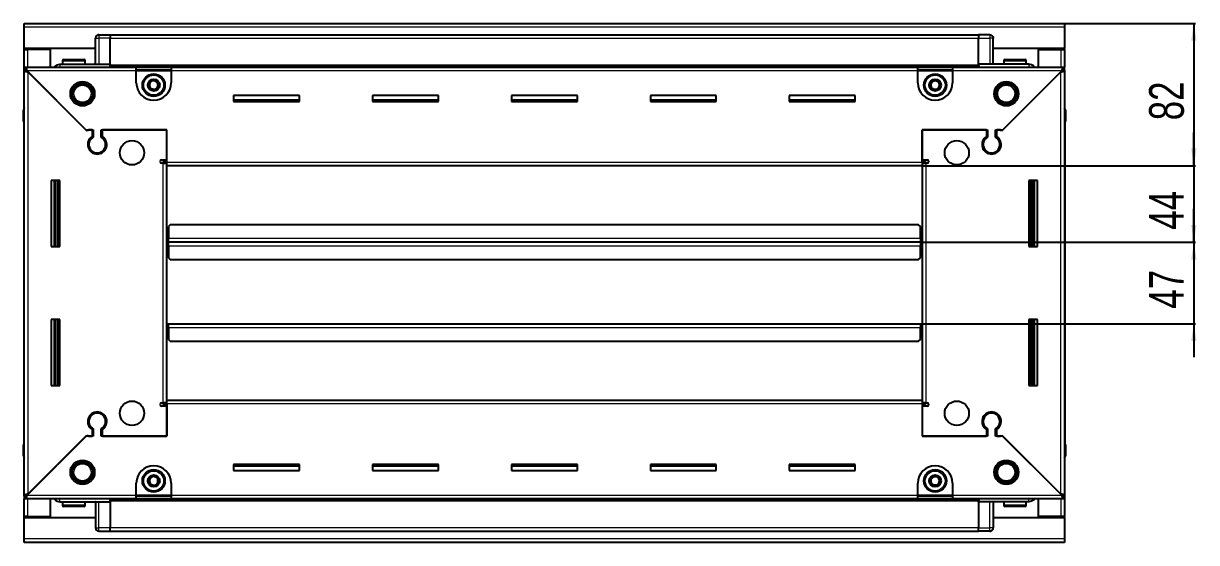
# Model space of a CAD drawing. Header units: millimetres. Extents: x 899 to 3916, y -216 to 1780.
# Drawn here: x 3241 to 3916, y 1344 to 1643 of the extents above; entities that cross this region are included whole.
import ezdxf

# ---------------------------------------------------------------- set-up
doc = ezdxf.new("R2010")
doc.units = ezdxf.units.MM
doc.layers.add('FORMAT', color=7, linetype='Continuous')
doc.styles.add('SLDTEXTSTYLE0', font='TXT', dxfattribs={"width": 0.75})
doc.dimstyles.new('SLDDIMSTYLE0', dxfattribs={"dimtxt": 20, "dimasz": 10, "dimexe": 0, "dimexo": 0.0625, "dimgap": 5, "dimtad": 2, "dimdec": 1, "dimrnd": 1e-09, "dimzin": 12, "dimdsep": 46, "dimtxsty": 'SLDTEXTSTYLE0', "dimsah": 1, "dimcen": 0.09, "dimadec": 0, "dimazin": 3, "dimtfac": 1, "dimtofl": 0, "dimtmove": 0, "dimatfit": 3, "dimfxl": 0, "dimfrac": 2, "dimtolj": 1, "dimtzin": 12, "dimarcsym": 0})
doc.dimstyles.new('SLDDIMSTYLE1', dxfattribs={"dimtxt": 20, "dimasz": 10, "dimexe": 0, "dimexo": 0.0625, "dimgap": 5, "dimtad": 2, "dimdec": 1, "dimrnd": 1e-09, "dimzin": 12, "dimdsep": 46, "dimtxsty": 'SLDTEXTSTYLE0', "dimsah": 1, "dimcen": 0.09, "dimadec": 0, "dimazin": 3, "dimtfac": 1, "dimtmove": 0, "dimatfit": 0, "dimfxl": 0, "dimfrac": 2, "dimtolj": 1, "dimtzin": 12, "dimarcsym": 0})

# ---------------------------------------------------------------- blocks, each defined once
blk = doc.blocks.new('_D_5')
at = {"layer": 'FORMAT'}
for p, q in [((3840.26, 1643.43), (3915.75, 1643.43)), ((3914.75, 1643.43), (3914.75, 1561.43)), ((3758.26, 1561.43), (3915.75, 1561.43))]:
    blk.add_line(p, q, dxfattribs=at)
for points in [[(3914.75, 1643.43), (3913.21, 1633.43), (3916.29, 1633.43)], [(3914.75, 1561.43), (3916.29, 1571.43), (3913.21, 1571.43)]]:
    blk.add_solid(points, dxfattribs=at)
at = {"layer": 'FORMAT', "insert": (3888.97, 1587.66), "char_height": 20, "attachment_point": 1, "rotation": 90, "style": 'SLDTEXTSTYLE0'}
blk.add_mtext('82', dxfattribs=at)
blk = doc.blocks.new('_D_6')
at = {"layer": 'FORMAT'}
for p, q in [((3914.75, 1561.43), (3914.75, 1580.66)), ((3758.26, 1561.43), (3915.75, 1561.43)), ((3914.75, 1561.43), (3914.75, 1517.43)), ((3757.26, 1517.43), (3915.75, 1517.43)), ((3914.75, 1517.43), (3914.75, 1498.2))]:
    blk.add_line(p, q, dxfattribs=at)
for points in [[(3914.75, 1561.43), (3916.29, 1571.43), (3913.21, 1571.43)], [(3914.75, 1517.43), (3913.21, 1507.43), (3916.29, 1507.43)]]:
    blk.add_solid(points, dxfattribs=at)
at = {"layer": 'FORMAT', "insert": (3888.97, 1524.66), "char_height": 20, "attachment_point": 1, "rotation": 90, "style": 'SLDTEXTSTYLE0'}
blk.add_mtext('44', dxfattribs=at)
blk = doc.blocks.new('_D_7')
at = {"layer": 'FORMAT'}
for p, q in [((3914.75, 1517.43), (3914.75, 1536.66)), ((3757.26, 1517.43), (3915.75, 1517.43)), ((3914.75, 1517.43), (3914.75, 1470.43)), ((3757.26, 1470.43), (3915.75, 1470.43)), ((3914.75, 1470.43), (3914.75, 1451.2))]:
    blk.add_line(p, q, dxfattribs=at)
for points in [[(3914.75, 1517.43), (3916.29, 1527.43), (3913.21, 1527.43)], [(3914.75, 1470.43), (3913.21, 1460.43), (3916.29, 1460.43)]]:
    blk.add_solid(points, dxfattribs=at)
at = {"layer": 'FORMAT', "insert": (3888.97, 1479.16), "char_height": 20, "attachment_point": 1, "rotation": 90, "style": 'SLDTEXTSTYLE0'}
blk.add_mtext('47', dxfattribs=at)

msp = doc.modelspace()

# ---------------------------------------------------------------- linework, layer by layer
at = {"color": 7, "linetype": 'Continuous', "lineweight": 25}
for p, q in [((3241.25, 1641.33), (3241.25, 1643.43)), ((3241.25, 1643.43), (3840.25, 1643.43)), ((3840.25, 1643.43), (3840.25, 1641.33)), ((3241.25, 1628.93), (3241.25, 1641.33)), ((3282.25, 1619.93), (3282.25, 1634.93)), ((3282.93, 1636.43), (3282.93, 1636.43)), ((3284.25, 1636.93), (3290.75, 1636.93)), ((3284.25, 1636.93), (3290.75, 1636.93)), ((3290.75, 1636.93), (3290.75, 1636.93)), ((3290.75, 1636.93), (3290.75, 1636.93)), ((3290.75, 1636.93), (3290.75, 1634.93)), ((3790.75, 1636.78), (3290.75, 1636.78)), ((3290.75, 1619.93), (3290.75, 1634.93)), ((3790.75, 1636.93), (3790.75, 1636.93)), ((3797.25, 1636.93), (3790.75, 1636.93)), ((3797.25, 1636.93), (3790.75, 1636.93)), ((3790.75, 1636.93), (3790.75, 1634.93)), ((3790.75, 1619.93), (3790.75, 1634.93)), ((3799.25, 1634.93), (3799.25, 1634.93)), ((3799.25, 1619.93), (3799.25, 1634.93)), ((3840.25, 1641.33), (3840.25, 1628.93)), ((3282.25, 1628.93), (3241.25, 1628.93)), ((3241.25, 1628.43), (3241.25, 1628.93)), ((3241.25, 1618.18), (3241.25, 1628.43)), ((3241.25, 1628.43), (3243.35, 1628.43)), ((3242.75, 1628.43), (3242.75, 1628.93)), ((3256.25, 1628.43), (3243.35, 1628.43)), ((3256.25, 1618.18), (3256.25, 1628.43)), ((3840.25, 1628.93), (3799.25, 1628.93)), ((3825.25, 1628.43), (3838.15, 1628.43)), ((3825.25, 1618.18), (3825.25, 1628.43)), ((3838.15, 1628.43), (3840.25, 1628.43)), ((3838.75, 1628.43), (3838.75, 1628.93)), ((3840.25, 1628.43), (3840.25, 1628.93)), ((3840.25, 1628.43), (3840.25, 1618.18)), ((3263.25, 1621.83), (3263.25, 1619.93)), ((3264.05, 1622.63), (3275.45, 1622.63)), ((3276.25, 1619.93), (3276.25, 1621.83)), ((3805.25, 1621.83), (3805.25, 1619.93)), ((3806.05, 1622.63), (3817.45, 1622.63)), ((3818.25, 1619.93), (3818.25, 1621.83)), ((3241.25, 1616.68), (3241.25, 1618.18)), ((3241.25, 1618.18), (3242.25, 1618.18)), ((3241.25, 1616.18), (3241.25, 1616.68)), ((3241.25, 1616.68), (3242.25, 1616.68)), ((3241.25, 1371.68), (3241.25, 1616.18)), ((3242.75, 1616.18), (3241.25, 1616.18)), ((3242.25, 1618.18), (3305.75, 1618.18)), ((3242.25, 1616.68), (3242.25, 1618.18)), ((3242.85, 1616.08), (3276.75, 1582.18)), ((3277.45, 1581.48), (3243.35, 1615.58)), ((3261.75, 1619.93), (3290.75, 1619.93)), ((3290.68, 1618.18), (3290.75, 1619.9)), ((3290.75, 1619.93), (3290.75, 1619.43)), ((3290.75, 1618.78), (3790.75, 1618.78)), ((3305.75, 1616.08), (3305.75, 1618.18)), ((3305.75, 1618.18), (3325.75, 1618.18)), ((3305.75, 1616.68), (3325.75, 1616.68)), ((3305.75, 1609.18), (3305.75, 1616.08)), ((3325.75, 1618.18), (3325.75, 1616.08)), ((3325.75, 1618.18), (3755.75, 1618.18)), ((3325.75, 1616.08), (3325.75, 1609.18)), ((3755.75, 1616.08), (3755.75, 1618.18)), ((3755.75, 1618.18), (3775.75, 1618.18)), ((3755.75, 1616.68), (3775.75, 1616.68)), ((3755.75, 1609.18), (3755.75, 1616.08)), ((3775.75, 1618.18), (3839.25, 1618.18)), ((3775.75, 1618.18), (3775.75, 1616.08)), ((3775.75, 1616.08), (3775.75, 1609.18)), ((3790.75, 1619.93), (3790.75, 1619.43)), ((3819.75, 1619.93), (3790.75, 1619.93)), ((3790.75, 1619.9), (3790.83, 1618.18)), ((3838.15, 1615.58), (3804.05, 1581.48)), ((3804.75, 1582.18), (3838.65, 1616.08)), ((3838.75, 1616.18), (3840.25, 1616.18)), ((3839.25, 1616.68), (3839.25, 1618.18)), ((3839.25, 1618.18), (3840.25, 1618.18)), ((3839.25, 1616.68), (3840.25, 1616.68)), ((3840.25, 1616.68), (3840.25, 1618.18)), ((3840.25, 1616.68), (3840.25, 1616.18)), ((3840.25, 1616.18), (3840.25, 1371.68)), ((3399.75, 1601.93), (3361.75, 1601.93)), ((3361.75, 1601.93), (3361.75, 1598.43)), ((3399.75, 1598.43), (3399.75, 1601.93)), ((3479.75, 1601.93), (3441.75, 1601.93)), ((3441.75, 1601.93), (3441.75, 1598.43)), ((3479.75, 1598.43), (3479.75, 1601.93)), ((3559.75, 1601.93), (3521.75, 1601.93)), ((3521.75, 1601.93), (3521.75, 1598.43)), ((3559.75, 1598.43), (3559.75, 1601.93)), ((3639.75, 1601.93), (3601.75, 1601.93)), ((3601.75, 1601.93), (3601.75, 1598.43)), ((3639.75, 1598.43), (3639.75, 1601.93)), ((3719.75, 1601.93), (3681.75, 1601.93)), ((3681.75, 1601.93), (3681.75, 1598.43)), ((3719.75, 1598.43), (3719.75, 1601.93)), ((3399.75, 1599.18), (3361.75, 1599.18)), ((3361.75, 1598.43), (3399.75, 1598.43)), ((3479.75, 1599.18), (3441.75, 1599.18)), ((3441.75, 1598.43), (3479.75, 1598.43)), ((3559.75, 1599.18), (3521.75, 1599.18)), ((3521.75, 1598.43), (3559.75, 1598.43)), ((3639.75, 1599.18), (3601.75, 1599.18)), ((3601.75, 1598.43), (3639.75, 1598.43)), ((3719.75, 1599.18), (3681.75, 1599.18)), ((3681.75, 1598.43), (3719.75, 1598.43)), ((3840.25, 1594.76), (3840.25, 1594.76)), ((3240.75, 1593.43), (3240.75, 1586.93)), ((3240.75, 1586.93), (3240.75, 1593.43)), ((3840.75, 1593.43), (3840.75, 1586.93)), ((3840.75, 1586.93), (3840.75, 1593.43)), ((3240.75, 1586.93), (3240.75, 1586.93)), ((3241.25, 1586.93), (3240.75, 1586.93)), ((3240.9, 1586.93), (3240.9, 1400.93)), ((3276.75, 1582.18), (3280.95, 1582.18)), ((3278.15, 1582.18), (3277.45, 1581.48)), ((3280.25, 1582.18), (3278.15, 1582.18)), ((3280.25, 1582.18), (3280.25, 1578.29)), ((3280.95, 1582.18), (3280.95, 1577.9)), ((3285.55, 1582.18), (3323.25, 1582.18)), ((3285.55, 1577.9), (3285.55, 1582.18)), ((3286.25, 1578.29), (3286.25, 1582.18)), ((3323.25, 1582.18), (3286.25, 1582.18)), ((3323.25, 1563.53), (3323.25, 1582.18)), ((3323.25, 1564.93), (3323.25, 1582.18)), ((3758.25, 1582.18), (3795.95, 1582.18)), ((3758.25, 1563.53), (3758.25, 1582.18)), ((3758.25, 1582.18), (3758.25, 1564.93)), ((3795.25, 1582.18), (3758.25, 1582.18)), ((3795.25, 1582.18), (3795.25, 1578.29)), ((3795.95, 1582.18), (3795.95, 1577.9)), ((3800.55, 1582.18), (3804.75, 1582.18)), ((3800.55, 1577.9), (3800.55, 1582.18)), ((3803.35, 1582.18), (3801.25, 1582.18)), ((3801.25, 1578.29), (3801.25, 1582.18)), ((3804.05, 1581.48), (3803.35, 1582.18)), ((3840.25, 1586.93), (3840.75, 1586.93)), ((3840.6, 1400.93), (3840.6, 1586.93)), ((3840.75, 1586.93), (3840.75, 1586.93)), ((3840.75, 1586.93), (3840.75, 1586.93)), ((3281.25, 1569.32), (3281.25, 1568.56)), ((3800.25, 1569.32), (3800.25, 1568.56)), ((3320.4, 1564.93), (3323.25, 1564.93)), ((3321.15, 1562.93), (3320.4, 1562.93)), ((3321.15, 1562.93), (3323.25, 1562.93)), ((3323.25, 1563.93), (3321.25, 1563.93)), ((3321.25, 1563.93), (3321.25, 1562.93)), ((3323.25, 1561.43), (3323.25, 1563.53)), ((3758.25, 1561.43), (3323.25, 1561.43)), ((3323.25, 1426.43), (3323.25, 1561.43)), ((3758.25, 1564.93), (3761.1, 1564.93)), ((3760.25, 1563.93), (3758.25, 1563.93)), ((3758.25, 1563.53), (3758.25, 1561.43)), ((3758.25, 1562.93), (3760.35, 1562.93)), ((3758.25, 1561.43), (3758.25, 1426.43)), ((3760.25, 1562.93), (3760.25, 1563.93)), ((3761.1, 1562.93), (3760.35, 1562.93)), ((3261.75, 1552.93), (3256.75, 1552.93)), ((3256.75, 1552.93), (3256.75, 1514.93)), ((3258.9, 1514.93), (3258.9, 1552.93)), ((3260.69, 1514.93), (3260.69, 1552.93)), ((3260.73, 1514.93), (3260.73, 1552.93)), ((3261.75, 1514.93), (3261.75, 1552.93)), ((3819.75, 1552.93), (3819.75, 1514.93)), ((3824.75, 1552.93), (3819.75, 1552.93)), ((3820.78, 1552.93), (3820.78, 1514.93)), ((3820.81, 1552.93), (3820.81, 1514.93)), ((3822.6, 1552.93), (3822.6, 1514.93)), ((3824.75, 1514.93), (3824.75, 1552.93)), ((3325.25, 1527.43), (3324.25, 1526.43)), ((3756.25, 1527.43), (3325.25, 1527.43)), ((3757.25, 1526.43), (3756.25, 1527.43)), ((3324.25, 1520.28), (3324, 1520.28)), ((3324, 1520.28), (3324, 1517.43)), ((3324.25, 1526.43), (3324.25, 1519.53)), ((3757.25, 1519.53), (3757.25, 1526.43)), ((3757.5, 1520.28), (3757.25, 1520.28)), ((3757.5, 1517.43), (3757.5, 1520.28)), ((3256.75, 1514.93), (3261.75, 1514.93)), ((3324, 1517.43), (3323.25, 1517.43)), ((3324, 1517.43), (3324, 1514.58)), ((3324, 1514.58), (3324.25, 1514.58)), ((3324.25, 1517.43), (3324.25, 1519.53)), ((3757.25, 1517.43), (3324.25, 1517.43)), ((3324.25, 1515.33), (3324.25, 1517.43)), ((3324.25, 1515.33), (3324.25, 1508.43)), ((3757.25, 1519.53), (3757.25, 1517.43)), ((3757.25, 1517.43), (3757.25, 1515.33)), ((3757.25, 1508.43), (3757.25, 1515.33)), ((3757.25, 1514.58), (3757.5, 1514.58)), ((3758.25, 1517.43), (3757.5, 1517.43)), ((3757.5, 1514.58), (3757.5, 1517.43)), ((3819.75, 1514.93), (3824.75, 1514.93)), ((3324.25, 1508.43), (3325.25, 1507.43)), ((3325.25, 1507.43), (3756.25, 1507.43)), ((3756.25, 1507.43), (3757.25, 1508.43)), ((3261.75, 1472.93), (3256.75, 1472.93)), ((3256.75, 1472.93), (3256.75, 1434.93)), ((3258.9, 1434.93), (3258.9, 1472.93)), ((3260.69, 1434.93), (3260.69, 1472.93)), ((3260.73, 1434.93), (3260.73, 1472.93)), ((3261.75, 1434.93), (3261.75, 1472.93)), ((3819.75, 1472.93), (3819.75, 1434.93)), ((3824.75, 1472.93), (3819.75, 1472.93)), ((3820.78, 1472.93), (3820.78, 1434.93)), ((3820.81, 1472.93), (3820.81, 1434.93)), ((3822.6, 1472.93), (3822.6, 1434.93)), ((3824.75, 1434.93), (3824.75, 1472.93)), ((3323.25, 1470.43), (3324, 1470.43)), ((3324, 1470.43), (3324, 1467.58)), ((3324, 1467.58), (3324.25, 1467.58)), ((3324.25, 1470.43), (3757.25, 1470.43)), ((3324.25, 1468.33), (3324.25, 1470.43)), ((3324.25, 1468.33), (3324.25, 1461.43)), ((3757.25, 1470.43), (3757.25, 1468.33)), ((3757.25, 1461.43), (3757.25, 1468.33)), ((3757.25, 1467.58), (3757.5, 1467.58)), ((3757.5, 1467.58), (3757.5, 1470.43)), ((3757.5, 1470.43), (3758.25, 1470.43)), ((3324.25, 1461.43), (3325.25, 1460.43)), ((3325.25, 1460.43), (3756.25, 1460.43)), ((3756.25, 1460.43), (3757.25, 1461.43)), ((3256.75, 1434.93), (3261.75, 1434.93)), ((3819.75, 1434.93), (3824.75, 1434.93)), ((3323.25, 1426.43), (3758.25, 1426.43)), ((3323.25, 1424.33), (3323.25, 1426.43)), ((3758.25, 1426.43), (3758.25, 1424.33)), ((3281.25, 1419.31), (3281.25, 1418.55)), ((3320.4, 1424.93), (3321.15, 1424.93)), ((3323.25, 1422.93), (3320.4, 1422.93)), ((3323.25, 1424.93), (3321.15, 1424.93)), ((3321.25, 1424.93), (3321.25, 1423.93)), ((3321.25, 1423.93), (3323.25, 1423.93)), ((3323.25, 1424.33), (3323.25, 1405.68)), ((3323.25, 1405.68), (3323.25, 1422.93)), ((3760.35, 1424.93), (3758.25, 1424.93)), ((3758.25, 1424.33), (3758.25, 1405.68)), ((3758.25, 1423.93), (3760.25, 1423.93)), ((3758.25, 1422.93), (3758.25, 1405.68)), ((3761.1, 1422.93), (3758.25, 1422.93)), ((3760.25, 1423.93), (3760.25, 1424.93)), ((3760.35, 1424.93), (3761.1, 1424.93)), ((3800.25, 1419.31), (3800.25, 1418.55)), ((3276.75, 1405.68), (3242.85, 1371.78)), ((3243.35, 1372.28), (3277.45, 1406.38)), ((3280.95, 1405.68), (3276.75, 1405.68)), ((3277.45, 1406.38), (3278.15, 1405.68)), ((3278.15, 1405.68), (3280.25, 1405.68)), ((3280.25, 1409.57), (3280.25, 1405.68)), ((3280.95, 1409.97), (3280.95, 1405.68)), ((3285.55, 1405.68), (3285.55, 1409.97)), ((3323.25, 1405.68), (3285.55, 1405.68)), ((3286.25, 1405.68), (3286.25, 1409.57)), ((3286.25, 1405.68), (3323.25, 1405.68)), ((3795.95, 1405.68), (3758.25, 1405.68)), ((3758.25, 1405.68), (3795.25, 1405.68)), ((3795.25, 1409.57), (3795.25, 1405.68)), ((3795.95, 1409.97), (3795.95, 1405.68)), ((3800.55, 1405.68), (3800.55, 1409.97)), ((3804.75, 1405.68), (3800.55, 1405.68)), ((3801.25, 1405.68), (3801.25, 1409.57)), ((3801.25, 1405.68), (3803.35, 1405.68)), ((3803.35, 1405.68), (3804.05, 1406.38)), ((3804.05, 1406.38), (3838.15, 1372.28)), ((3838.65, 1371.78), (3804.75, 1405.68)), ((3240.75, 1400.93), (3240.75, 1400.93)), ((3240.75, 1394.43), (3240.75, 1400.93)), ((3240.75, 1400.93), (3240.75, 1400.93)), ((3240.75, 1400.93), (3240.75, 1394.43)), ((3241.25, 1400.93), (3240.75, 1400.93)), ((3840.25, 1400.93), (3840.75, 1400.93)), ((3840.75, 1400.93), (3840.75, 1400.93)), ((3840.75, 1394.43), (3840.75, 1400.93)), ((3840.75, 1400.93), (3840.75, 1394.43)), ((3241.25, 1393.11), (3241.25, 1393.11)), ((3399.75, 1389.43), (3361.75, 1389.43)), ((3361.75, 1389.43), (3361.75, 1385.93)), ((3361.75, 1388.68), (3399.75, 1388.68)), ((3361.75, 1385.93), (3399.75, 1385.93)), ((3399.75, 1385.93), (3399.75, 1389.43)), ((3479.75, 1389.43), (3441.75, 1389.43)), ((3441.75, 1389.43), (3441.75, 1385.93)), ((3441.75, 1388.68), (3479.75, 1388.68)), ((3441.75, 1385.93), (3479.75, 1385.93)), ((3479.75, 1385.93), (3479.75, 1389.43)), ((3559.75, 1389.43), (3521.75, 1389.43)), ((3521.75, 1389.43), (3521.75, 1385.93)), ((3521.75, 1388.68), (3559.75, 1388.68)), ((3521.75, 1385.93), (3559.75, 1385.93)), ((3559.75, 1385.93), (3559.75, 1389.43)), ((3639.75, 1389.43), (3601.75, 1389.43)), ((3601.75, 1389.43), (3601.75, 1385.93)), ((3601.75, 1388.68), (3639.75, 1388.68)), ((3601.75, 1385.93), (3639.75, 1385.93)), ((3639.75, 1385.93), (3639.75, 1389.43)), ((3719.75, 1389.43), (3681.75, 1389.43)), ((3681.75, 1389.43), (3681.75, 1385.93)), ((3681.75, 1388.68), (3719.75, 1388.68)), ((3681.75, 1385.93), (3719.75, 1385.93)), ((3719.75, 1385.93), (3719.75, 1389.43)), ((3305.75, 1371.78), (3305.75, 1378.68)), ((3325.75, 1378.68), (3325.75, 1371.78)), ((3755.75, 1371.78), (3755.75, 1378.68)), ((3775.75, 1378.68), (3775.75, 1371.78)), ((3241.25, 1371.18), (3241.25, 1371.68)), ((3242.75, 1371.68), (3241.25, 1371.68)), ((3305.75, 1369.68), (3305.75, 1371.78)), ((3325.75, 1371.78), (3325.75, 1369.68)), ((3755.75, 1369.68), (3755.75, 1371.78)), ((3775.75, 1371.78), (3775.75, 1369.68)), ((3838.75, 1371.68), (3840.25, 1371.68)), ((3840.25, 1371.68), (3840.25, 1371.18)), ((3241.25, 1371.18), (3241.25, 1369.68)), ((3242.25, 1371.18), (3241.25, 1371.18)), ((3241.25, 1359.43), (3241.25, 1369.68)), ((3242.25, 1369.68), (3241.25, 1369.68)), ((3242.25, 1371.18), (3242.25, 1369.68)), ((3305.75, 1369.68), (3242.25, 1369.68)), ((3256.25, 1359.43), (3256.25, 1369.68)), ((3261.75, 1367.93), (3290.75, 1367.93)), ((3263.25, 1367.93), (3263.25, 1366.03)), ((3267.83, 1365.23), (3264.05, 1365.23)), ((3275.45, 1365.23), (3267.83, 1365.23)), ((3276.25, 1366.03), (3276.25, 1367.93)), ((3282.25, 1367.93), (3282.25, 1352.93)), ((3290.75, 1367.97), (3290.68, 1369.68)), ((3790.75, 1369.08), (3290.75, 1369.08)), ((3290.75, 1367.93), (3290.75, 1368.43)), ((3290.75, 1367.93), (3290.75, 1352.93)), ((3325.75, 1371.18), (3305.75, 1371.18)), ((3325.75, 1369.68), (3305.75, 1369.68)), ((3755.75, 1369.68), (3325.75, 1369.68)), ((3775.75, 1371.18), (3755.75, 1371.18)), ((3775.75, 1369.68), (3755.75, 1369.68)), ((3839.25, 1369.68), (3775.75, 1369.68)), ((3790.83, 1369.68), (3790.75, 1367.97)), ((3790.75, 1367.93), (3790.75, 1368.43)), ((3819.75, 1367.93), (3790.75, 1367.93)), ((3790.75, 1367.93), (3790.75, 1352.93)), ((3799.25, 1367.93), (3799.25, 1352.93)), ((3805.25, 1367.93), (3805.25, 1366.03)), ((3813.05, 1365.23), (3806.05, 1365.23)), ((3817.45, 1365.23), (3813.05, 1365.23)), ((3818.25, 1366.03), (3818.25, 1367.93)), ((3825.25, 1359.43), (3825.25, 1369.68)), ((3839.25, 1371.18), (3839.25, 1369.68)), ((3840.25, 1371.18), (3839.25, 1371.18)), ((3840.25, 1369.68), (3839.25, 1369.68)), ((3840.25, 1371.18), (3840.25, 1369.68)), ((3840.25, 1369.68), (3840.25, 1359.43)), ((3243.35, 1359.43), (3241.25, 1359.43)), ((3241.25, 1358.93), (3241.25, 1359.43)), ((3241.25, 1346.53), (3241.25, 1358.93)), ((3241.25, 1358.93), (3282.25, 1358.93)), ((3242.75, 1358.93), (3242.75, 1359.43)), ((3243.35, 1359.43), (3256.25, 1359.43)), ((3799.25, 1358.93), (3840.25, 1358.93)), ((3838.15, 1359.43), (3825.25, 1359.43)), ((3840.25, 1359.43), (3838.15, 1359.43)), ((3838.75, 1358.93), (3838.75, 1359.43)), ((3840.25, 1358.93), (3840.25, 1359.43)), ((3840.25, 1358.93), (3840.25, 1346.53)), ((3282.25, 1352.93), (3282.25, 1352.93)), ((3290.75, 1350.93), (3290.75, 1352.93)), ((3290.75, 1351.08), (3790.75, 1351.08)), ((3790.75, 1350.93), (3790.75, 1352.93)), ((3798.58, 1351.43), (3798.58, 1351.43)), ((3241.25, 1344.43), (3241.25, 1346.53)), ((3840.25, 1344.43), (3241.25, 1344.43)), ((3284.25, 1350.93), (3290.75, 1350.93)), ((3284.25, 1350.93), (3290.75, 1350.93)), ((3290.75, 1350.93), (3290.75, 1350.93)), ((3790.75, 1350.93), (3790.75, 1350.93)), ((3797.25, 1350.93), (3790.75, 1350.93)), ((3790.75, 1350.93), (3790.75, 1350.93)), ((3797.25, 1350.93), (3790.75, 1350.93)), ((3840.25, 1346.53), (3840.25, 1344.43))]:
    msp.add_line(p, q, dxfattribs=at)
at = {"color": 8, "linetype": 'Continuous', "lineweight": 18}
for p, q in [((3840.25, 1641.33), (3241.25, 1641.33)), ((3282.25, 1634.93), (3284.25, 1634.93)), ((3284.25, 1636.93), (3284.25, 1634.93)), ((3284.25, 1634.93), (3284.25, 1619.93)), ((3290.75, 1634.93), (3284.25, 1634.93)), ((3790.75, 1634.93), (3797.25, 1634.93)), ((3797.25, 1636.93), (3797.25, 1634.93)), ((3797.25, 1634.93), (3797.25, 1619.93)), ((3799.25, 1634.93), (3797.25, 1634.93)), ((3243.35, 1628.43), (3243.35, 1628.93)), ((3243.35, 1618.18), (3243.35, 1628.43)), ((3790.75, 1634.78), (3290.75, 1634.78)), ((3838.15, 1628.93), (3838.15, 1628.43)), ((3838.15, 1628.43), (3838.15, 1618.18)), ((3263.25, 1621.83), (3276.25, 1621.83)), ((3805.25, 1621.83), (3818.25, 1621.83)), ((3305.75, 1616.08), (3242.85, 1616.08)), ((3243.35, 1615.58), (3243.35, 1372.28)), ((3790.75, 1619.43), (3290.75, 1619.43)), ((3790.75, 1618.2), (3290.75, 1618.2)), ((3305.75, 1616.08), (3325.75, 1616.08)), ((3755.75, 1616.08), (3325.75, 1616.08)), ((3755.75, 1616.08), (3775.75, 1616.08)), ((3838.65, 1616.08), (3775.75, 1616.08)), ((3838.15, 1372.28), (3838.15, 1615.58)), ((3241.25, 1593.43), (3240.75, 1593.43)), ((3840.25, 1593.43), (3840.75, 1593.43)), ((3321.15, 1424.93), (3321.15, 1562.93)), ((3323.25, 1563.53), (3758.25, 1563.53)), ((3760.35, 1562.93), (3760.35, 1424.93)), ((3258.25, 1552.93), (3258.25, 1514.93)), ((3259.49, 1552.93), (3259.49, 1514.93)), ((3822.02, 1514.93), (3822.02, 1552.93)), ((3823.25, 1514.93), (3823.25, 1552.93)), ((3757.25, 1519.53), (3324.25, 1519.53)), ((3324.25, 1515.33), (3757.25, 1515.33)), ((3258.25, 1472.93), (3258.25, 1434.93)), ((3259.49, 1472.93), (3259.49, 1434.93)), ((3822.02, 1434.93), (3822.02, 1472.93)), ((3823.25, 1434.93), (3823.25, 1472.93)), ((3324.25, 1468.33), (3757.25, 1468.33)), ((3758.25, 1424.33), (3323.25, 1424.33)), ((3241.25, 1394.43), (3240.75, 1394.43)), ((3840.25, 1394.43), (3840.75, 1394.43)), ((3242.85, 1371.78), (3305.75, 1371.78)), ((3325.75, 1371.78), (3305.75, 1371.78)), ((3325.75, 1371.78), (3755.75, 1371.78)), ((3775.75, 1371.78), (3755.75, 1371.78)), ((3775.75, 1371.78), (3838.65, 1371.78)), ((3243.35, 1359.43), (3243.35, 1369.68)), ((3267.56, 1366.03), (3263.25, 1366.03)), ((3276.25, 1366.03), (3267.56, 1366.03)), ((3284.25, 1352.93), (3284.25, 1367.93)), ((3290.75, 1369.67), (3790.75, 1369.67)), ((3290.75, 1368.43), (3790.75, 1368.43)), ((3797.25, 1352.93), (3797.25, 1367.93)), ((3813.23, 1366.03), (3805.25, 1366.03)), ((3818.25, 1366.03), (3813.23, 1366.03)), ((3838.15, 1369.68), (3838.15, 1359.43)), ((3243.35, 1358.93), (3243.35, 1359.43)), ((3838.15, 1359.43), (3838.15, 1358.93)), ((3282.25, 1352.93), (3284.25, 1352.93)), ((3290.75, 1352.93), (3284.25, 1352.93)), ((3284.25, 1350.93), (3284.25, 1352.93)), ((3290.75, 1353.08), (3790.75, 1353.08)), ((3790.75, 1352.93), (3797.25, 1352.93)), ((3799.25, 1352.93), (3797.25, 1352.93)), ((3797.25, 1350.93), (3797.25, 1352.93)), ((3840.25, 1346.53), (3241.25, 1346.53))]:
    msp.add_line(p, q, dxfattribs=at)
at = {"color": 7, "linetype": 'Continuous', "lineweight": 25, "flags": 128}
msp.add_lwpolyline([(3799.11, 1635.69), (3799.21, 1635.32), (3799.25, 1634.93)], dxfattribs=at)
at = {"color": 7, "linetype": 'Continuous', "lineweight": 25}
for centre, radius in [((3274.75, 1602.93), 7), ((3274.75, 1602.93), 6.02), ((3274.75, 1602.93), 5.1), ((3315.75, 1607.93), 6.5), ((3315.75, 1607.93), 3.46), ((3765.75, 1607.93), 6.5), ((3765.75, 1607.93), 3.46), ((3806.75, 1602.93), 7), ((3806.75, 1602.93), 6.03), ((3806.75, 1602.93), 5.1), ((3303.25, 1568.93), 7), ((3778.25, 1568.93), 7), ((3303.25, 1418.93), 7), ((3778.25, 1418.93), 7), ((3274.75, 1384.93), 7), ((3806.75, 1384.93), 7), ((3274.75, 1384.93), 6.03), ((3274.75, 1384.93), 5.1), ((3315.75, 1379.93), 6.5), ((3765.75, 1379.93), 6.5), ((3806.75, 1384.93), 6.03), ((3806.75, 1384.93), 5.1), ((3315.75, 1379.93), 3.46), ((3765.75, 1379.93), 3.46)]:
    msp.add_circle(centre, radius, dxfattribs=at)
at = {"color": 8, "linetype": 'Continuous', "lineweight": 18}
for centre in [(3315.75, 1607.93), (3765.75, 1607.93), (3315.75, 1379.93), (3765.75, 1379.93)]:
    msp.add_circle(centre, 5.7, dxfattribs=at)
at = {"color": 7, "linetype": 'Continuous', "lineweight": 25}
for centre, radius, start, end in [((3284.25, 1634.93), 2, 90, 180), ((3284.25, 1634.93), 2, 90, 131.40962), ((3797.25, 1634.93), 2, 0, 90), ((3264.05, 1621.83), 0.8, 90, 180), ((3275.45, 1621.83), 0.8, 0, 90), ((3806.05, 1621.83), 0.8, 90, 180), ((3817.45, 1621.83), 0.8, 0, 90), ((3282.05, 1620.13), 0.2, 270, 0), ((3799.45, 1620.13), 0.2, 180, 270), ((3315.75, 1609.18), 10, 180, 270), ((3315.75, 1607.93), 2.5, 134.01559, 194.01559), ((3315.75, 1607.93), 2.5, 74.01559, 134.01559), ((3315.75, 1609.18), 10, 270, 0), ((3315.75, 1607.93), 2.5, 14.01559, 74.01559), ((3315.75, 1607.93), 2.5, 314.01559, 14.01559), ((3765.75, 1609.18), 10, 180, 270), ((3765.75, 1607.93), 2.5, 160.11158, 220.11158), ((3765.75, 1607.93), 2.5, 100.11158, 160.11158), ((3765.75, 1607.93), 2.5, 40.11158, 100.11158), ((3765.75, 1609.18), 10, 270, 0), ((3765.75, 1607.93), 2.5, 340.11158, 40.11158), ((3315.75, 1607.93), 2.5, 194.01559, 254.01559), ((3315.75, 1607.93), 2.5, 254.01559, 314.01559), ((3765.75, 1607.93), 2.5, 220.11158, 280.11158), ((3765.75, 1607.93), 2.5, 280.11158, 340.11158), ((3242.75, 1593.43), 2, 138.57492, 180), ((3242.75, 1593.43), 2, 138.59038, 180), ((3838.75, 1593.43), 2, 0, 41.39416), ((3283.25, 1573.68), 5.5, 123.05573, 56.94427), ((3283.25, 1573.68), 4.8, 118.63099, 61.36901), ((3798.25, 1573.68), 5.5, 123.05573, 56.94427), ((3798.25, 1573.68), 4.8, 118.63099, 61.36901), ((3320.4, 1563.93), 1, 90, 270), ((3761.1, 1563.93), 1, 270, 90), ((3283.25, 1414.18), 5.5, 303.05573, 236.94427), ((3283.25, 1414.18), 4.8, 298.63099, 241.36901), ((3320.4, 1423.93), 1, 90, 270), ((3761.1, 1423.93), 1, 270, 90), ((3798.25, 1414.18), 5.5, 303.05573, 236.94427), ((3798.25, 1414.18), 4.8, 298.63099, 241.36901), ((3242.75, 1394.43), 2, 180, 221.40962), ((3838.75, 1394.43), 2, 318.57492, 360), ((3838.75, 1394.43), 2, 318.59038, 0), ((3315.75, 1378.68), 10, 90, 180), ((3315.75, 1378.68), 10, 0, 90), ((3765.75, 1378.68), 10, 90, 180), ((3765.75, 1378.68), 10, 0, 90), ((3315.75, 1379.93), 2.5, 127.47401, 187.47401), ((3315.75, 1379.93), 2.5, 187.47401, 247.47401), ((3315.75, 1379.93), 2.5, 67.47401, 127.47401), ((3315.75, 1379.93), 2.5, 7.47401, 67.47401), ((3315.75, 1379.93), 2.5, 307.47401, 7.47401), ((3765.75, 1379.93), 2.5, 147.04236, 207.04236), ((3765.75, 1379.93), 2.5, 207.04236, 267.04236), ((3765.75, 1379.93), 2.5, 87.04236, 147.04236), ((3765.75, 1379.93), 2.5, 267.04236, 327.04236), ((3765.75, 1379.93), 2.5, 27.04236, 87.04236), ((3765.75, 1379.93), 2.5, 327.04236, 27.04236), ((3315.75, 1379.93), 2.5, 247.47401, 307.47401), ((3264.05, 1366.03), 0.8, 180, 270), ((3275.45, 1366.03), 0.8, 270, 0), ((3282.05, 1367.73), 0.2, 0, 90), ((3799.45, 1367.73), 0.2, 90, 180), ((3806.05, 1366.03), 0.8, 180, 270), ((3817.45, 1366.03), 0.8, 270, 360), ((3284.25, 1352.93), 2, 180, 270), ((3284.25, 1352.93), 2, 180, 270), ((3797.25, 1352.93), 2, 270, 0), ((3797.25, 1352.93), 2, 303.94202, 311.40962), ((3797.25, 1352.93), 2, 270, 288.58003)]:
    msp.add_arc(centre, radius, start, end, dxfattribs=at)
for points, knots in [([(3241.25, 1616.18), (3241.28, 1616.14), (3241.33, 1616.05), (3241.72, 1615.91), (3242.28, 1615.78), (3242.86, 1615.67), (3243.23, 1615.61), (3243.35, 1615.58)], [0, 0, 0, 0, 0.230255, 0.448522, 0.666786, 0.88505, 1, 1, 1, 1]), ([(3242.85, 1616.08), (3242.81, 1616.34), (3242.72, 1616.83), (3242.58, 1617.47), (3242.45, 1617.94), (3242.34, 1618.16), (3242.28, 1618.18), (3242.25, 1618.18)], [0, 0, 0, 0, 0.230255, 0.448522, 0.666786, 0.88505, 1, 1, 1, 1]), ([(3258.54, 1618.18), (3258.66, 1618.38), (3259.04, 1619.03), (3260.2, 1619.74), (3261.23, 1619.87), (3261.75, 1619.93)], [0, 0, 0, 0, 0.18225, 0.591125, 1, 1, 1, 1]), ([(3290.75, 1619.93), (3290.75, 1619.9), (3290.75, 1619.82), (3290.75, 1619.2), (3290.75, 1618.62), (3290.75, 1618.23), (3290.75, 1618.2)], [0, 0, 0, 0, 0.3242788, 0.6485576, 0.9728365, 1, 1, 1, 1]), ([(3790.75, 1619.93), (3790.75, 1619.9), (3790.75, 1619.82), (3790.75, 1619.2), (3790.75, 1618.62), (3790.75, 1618.23), (3790.75, 1618.2)], [0, 0, 0, 0, 0.324279, 0.648558, 0.972836, 1, 1, 1, 1]), ([(3822.97, 1618.18), (3822.85, 1618.38), (3822.46, 1619.03), (3821.31, 1619.74), (3820.27, 1619.87), (3819.75, 1619.93)], [0, 0, 0, 0, 0.1822499, 0.5911249, 1, 1, 1, 1]), ([(3838.15, 1615.58), (3838.41, 1615.63), (3838.9, 1615.72), (3839.54, 1615.85), (3840.01, 1615.98), (3840.23, 1616.09), (3840.25, 1616.16), (3840.25, 1616.18)], [0, 0, 0, 0, 0.230255, 0.448522, 0.666786, 0.88505, 1, 1, 1, 1]), ([(3839.25, 1618.18), (3839.21, 1618.16), (3839.12, 1618.11), (3838.98, 1617.71), (3838.85, 1617.15), (3838.74, 1616.57), (3838.68, 1616.21), (3838.65, 1616.08)], [0, 0, 0, 0, 0.230255, 0.448522, 0.666786, 0.88505, 1, 1, 1, 1]), ([(3312.98, 1608.73), (3313.35, 1609.09), (3314.04, 1609.76), (3314.73, 1610.42), (3315.05, 1610.73)], [0, 0, 0, 0, 0.534686, 1, 1, 1, 1]), ([(3313.68, 1605.93), (3313.59, 1606.26), (3313.39, 1607.06), (3313.15, 1608.03), (3313.01, 1608.61), (3312.98, 1608.73)], [0, 0, 0, 0, 0.3629006, 0.8668753, 1, 1, 1, 1]), ([(3315.05, 1610.73), (3315.55, 1610.59), (3316.48, 1610.33), (3317.4, 1610.06), (3317.83, 1609.94)], [0, 0, 0, 0, 0.534686, 1, 1, 1, 1]), ([(3317.83, 1609.94), (3317.86, 1609.82), (3318, 1609.24), (3318.25, 1608.27), (3318.44, 1607.47), (3318.53, 1607.14)], [0, 0, 0, 0, 0.1331247, 0.6370994, 1, 1, 1, 1]), ([(3762.91, 1607.43), (3762.95, 1607.54), (3763.16, 1608.11), (3763.5, 1609.04), (3763.78, 1609.82), (3763.89, 1610.14)], [0, 0, 0, 0, 0.133125, 0.637099, 1, 1, 1, 1]), ([(3763.89, 1610.14), (3764.4, 1610.23), (3765.35, 1610.4), (3766.3, 1610.57), (3766.73, 1610.65)], [0, 0, 0, 0, 0.534686, 1, 1, 1, 1]), ([(3766.73, 1610.65), (3767.07, 1610.25), (3767.69, 1609.52), (3768.31, 1608.78), (3768.59, 1608.44)], [0, 0, 0, 0, 0.534686, 1, 1, 1, 1]), ([(3768.59, 1608.44), (3768.48, 1608.12), (3768.2, 1607.34), (3767.86, 1606.41), (3767.66, 1605.84), (3767.61, 1605.73)], [0, 0, 0, 0, 0.362901, 0.866875, 1, 1, 1, 1]), ([(3316.45, 1605.13), (3315.96, 1605.28), (3315.03, 1605.54), (3314.11, 1605.81), (3313.68, 1605.93)], [0, 0, 0, 0, 0.534686, 1, 1, 1, 1]), ([(3318.53, 1607.14), (3318.16, 1606.78), (3317.46, 1606.11), (3316.77, 1605.44), (3316.45, 1605.13)], [0, 0, 0, 0, 0.534686, 1, 1, 1, 1]), ([(3764.77, 1605.22), (3764.44, 1605.61), (3763.82, 1606.35), (3763.2, 1607.09), (3762.91, 1607.43)], [0, 0, 0, 0, 0.534686, 1, 1, 1, 1]), ([(3767.61, 1605.73), (3767.1, 1605.64), (3766.16, 1605.47), (3765.21, 1605.3), (3764.77, 1605.22)], [0, 0, 0, 0, 0.534686, 1, 1, 1, 1]), ([(3313.09, 1381.04), (3313.19, 1381.12), (3313.66, 1381.48), (3314.45, 1382.09), (3315.1, 1382.59), (3315.38, 1382.8)], [0, 0, 0, 0, 0.133125, 0.637099, 1, 1, 1, 1]), ([(3313.46, 1378.18), (3313.39, 1378.69), (3313.27, 1379.65), (3313.14, 1380.6), (3313.09, 1381.04)], [0, 0, 0, 0, 0.5346859, 1, 1, 1, 1]), ([(3316.13, 1377.07), (3315.65, 1377.27), (3314.76, 1377.64), (3313.87, 1378.01), (3313.46, 1378.18)], [0, 0, 0, 0, 0.534686, 1, 1, 1, 1]), ([(3315.38, 1382.8), (3315.85, 1382.6), (3316.74, 1382.23), (3317.63, 1381.86), (3318.04, 1381.69)], [0, 0, 0, 0, 0.5346859, 1, 1, 1, 1]), ([(3318.42, 1378.83), (3318.15, 1378.62), (3317.49, 1378.12), (3316.7, 1377.51), (3316.23, 1377.15), (3316.13, 1377.07)], [0, 0, 0, 0, 0.3629006, 0.8668753, 1, 1, 1, 1]), ([(3318.04, 1381.69), (3318.11, 1381.18), (3318.24, 1380.22), (3318.36, 1379.27), (3318.42, 1378.83)], [0, 0, 0, 0, 0.534686, 1, 1, 1, 1]), ([(3762.87, 1380.08), (3763.15, 1380.52), (3763.68, 1381.33), (3764.2, 1382.13), (3764.44, 1382.51)], [0, 0, 0, 0, 0.534686, 1, 1, 1, 1]), ([(3764.18, 1377.51), (3763.95, 1377.97), (3763.51, 1378.83), (3763.07, 1379.69), (3762.87, 1380.08)], [0, 0, 0, 0, 0.5346859, 1, 1, 1, 1]), ([(3764.44, 1382.51), (3764.57, 1382.5), (3765.16, 1382.47), (3766.16, 1382.42), (3766.98, 1382.37), (3767.32, 1382.36)], [0, 0, 0, 0, 0.133125, 0.637099, 1, 1, 1, 1]), ([(3768.64, 1379.79), (3768.36, 1379.35), (3767.83, 1378.54), (3767.31, 1377.74), (3767.07, 1377.36)], [0, 0, 0, 0, 0.534686, 1, 1, 1, 1]), ([(3767.32, 1382.36), (3767.56, 1381.9), (3768, 1381.04), (3768.43, 1380.18), (3768.64, 1379.79)], [0, 0, 0, 0, 0.534686, 1, 1, 1, 1]), ([(3243.35, 1372.28), (3243.1, 1372.24), (3242.61, 1372.15), (3241.96, 1372.01), (3241.5, 1371.88), (3241.28, 1371.77), (3241.26, 1371.71), (3241.25, 1371.68)], [0, 0, 0, 0, 0.230255, 0.448522, 0.666786, 0.88505, 1, 1, 1, 1]), ([(3242.25, 1369.68), (3242.3, 1369.71), (3242.39, 1369.76), (3242.52, 1370.16), (3242.65, 1370.71), (3242.76, 1371.29), (3242.83, 1371.66), (3242.85, 1371.78)], [0, 0, 0, 0, 0.230255, 0.448522, 0.666786, 0.88505, 1, 1, 1, 1]), ([(3767.07, 1377.36), (3766.72, 1377.38), (3765.9, 1377.42), (3764.9, 1377.47), (3764.31, 1377.51), (3764.18, 1377.51)], [0, 0, 0, 0, 0.3629006, 0.8668753, 1, 1, 1, 1]), ([(3840.25, 1371.68), (3840.23, 1371.73), (3840.17, 1371.82), (3839.78, 1371.95), (3839.22, 1372.08), (3838.64, 1372.19), (3838.28, 1372.26), (3838.15, 1372.28)], [0, 0, 0, 0, 0.230255, 0.448522, 0.666786, 0.88505, 1, 1, 1, 1]), ([(3838.65, 1371.78), (3838.7, 1371.53), (3838.79, 1371.04), (3838.92, 1370.4), (3839.05, 1369.93), (3839.16, 1369.71), (3839.23, 1369.69), (3839.25, 1369.68)], [0, 0, 0, 0, 0.230255, 0.448522, 0.666786, 0.88505, 1, 1, 1, 1]), ([(3258.54, 1369.68), (3258.66, 1369.48), (3259.04, 1368.83), (3260.2, 1368.13), (3261.23, 1368), (3261.75, 1367.93)], [0, 0, 0, 0, 0.18225, 0.591125, 1, 1, 1, 1]), ([(3290.75, 1367.93), (3290.75, 1367.97), (3290.75, 1368.05), (3290.75, 1368.66), (3290.75, 1369.24), (3290.75, 1369.64), (3290.75, 1369.67)], [0, 0, 0, 0, 0.324279, 0.648558, 0.972836, 1, 1, 1, 1]), ([(3790.75, 1367.93), (3790.75, 1367.97), (3790.75, 1368.05), (3790.75, 1368.67), (3790.75, 1369.23), (3790.75, 1369.6), (3790.75, 1369.61)], [0, 0, 0, 0, 0.330267, 0.660534, 0.990802, 1, 1, 1, 1]), ([(3822.97, 1369.68), (3822.85, 1369.48), (3822.46, 1368.83), (3821.31, 1368.13), (3820.27, 1368), (3819.75, 1367.93)], [0, 0, 0, 0, 0.18225, 0.591125, 1, 1, 1, 1])]:
    msp.add_open_spline(points, degree=3, knots=knots, dxfattribs=at)
for points in [[(3242.85, 1616.08), (3242.8, 1616.16), (3242.7, 1616.32), (3242.55, 1616.52), (3242.4, 1616.66), (3242.3, 1616.67), (3242.25, 1616.68)], [(3242.75, 1616.18), (3242.76, 1616.13), (3242.78, 1616.03), (3242.92, 1615.88), (3243.12, 1615.73), (3243.27, 1615.63), (3243.35, 1615.58)], [(3838.15, 1615.58), (3838.23, 1615.63), (3838.39, 1615.73), (3838.59, 1615.88), (3838.73, 1616.03), (3838.74, 1616.13), (3838.75, 1616.18)], [(3839.25, 1616.68), (3839.2, 1616.67), (3839.1, 1616.66), (3838.95, 1616.52), (3838.8, 1616.32), (3838.7, 1616.16), (3838.65, 1616.08)], [(3242.25, 1371.18), (3242.3, 1371.19), (3242.4, 1371.21), (3242.55, 1371.35), (3242.7, 1371.55), (3242.8, 1371.71), (3242.85, 1371.78)], [(3243.35, 1372.28), (3243.27, 1372.23), (3243.12, 1372.13), (3242.92, 1371.98), (3242.78, 1371.83), (3242.76, 1371.73), (3242.75, 1371.68)], [(3838.75, 1371.68), (3838.74, 1371.73), (3838.73, 1371.83), (3838.59, 1371.98), (3838.39, 1372.13), (3838.23, 1372.23), (3838.15, 1372.28)], [(3838.65, 1371.78), (3838.7, 1371.71), (3838.8, 1371.55), (3838.95, 1371.35), (3839.1, 1371.21), (3839.2, 1371.19), (3839.25, 1371.18)]]:
    msp.add_open_spline(points, degree=3, dxfattribs=at)
at = {"color": 8, "linetype": 'Continuous', "lineweight": 18}
for points in [[(3261.75, 1619.93), (3261.75, 1619.89), (3261.75, 1619.81), (3261.75, 1619.38), (3261.75, 1618.92), (3261.75, 1618.51), (3261.75, 1618.24), (3261.75, 1618.18)], [(3819.75, 1619.93), (3819.75, 1619.89), (3819.75, 1619.81), (3819.75, 1619.38), (3819.75, 1618.92), (3819.75, 1618.51), (3819.75, 1618.24), (3819.75, 1618.18)], [(3261.75, 1367.93), (3261.75, 1367.98), (3261.75, 1368.05), (3261.75, 1368.49), (3261.75, 1368.94), (3261.75, 1369.36), (3261.75, 1369.63), (3261.75, 1369.68)], [(3819.75, 1367.93), (3819.75, 1367.98), (3819.75, 1368.05), (3819.75, 1368.49), (3819.75, 1368.94), (3819.75, 1369.36), (3819.75, 1369.63), (3819.75, 1369.68)]]:
    msp.add_open_spline(points, degree=3, knots=[0, 0, 0, 0, 0.359753, 0.553414, 0.751185, 0.948956, 1, 1, 1, 1], dxfattribs=at)

# ---------------------------------------------------------------- dimensions: what is measured, and where the dimension line sits
at = {"layer": 'FORMAT'}
for base, p1, p2, dimstyle, picture, middle in [((3914.75, 1561.43), (3840.25, 1643.43), (3758.25, 1561.43), 'SLDDIMSTYLE0', '_D_5', (3914.75, 1602.43)), ((3914.75, 1517.43), (3758.25, 1561.43), (3757.25, 1517.43), 'SLDDIMSTYLE1', '_D_6', (3914.75, 1539.43)), ((3914.75, 1470.43), (3757.25, 1517.43), (3757.25, 1470.43), 'SLDDIMSTYLE1', '_D_7', (3914.75, 1493.93))]:
    dim = msp.add_linear_dim(base=base, p1=p1, p2=p2, angle=90, dimstyle=dimstyle, dxfattribs=at)
    dim.commit()
    dim.dimension.update_dxf_attribs({"geometry": picture, "text_midpoint": middle, "dimtype": 160})

doc.saveas('drawing.dxf')
